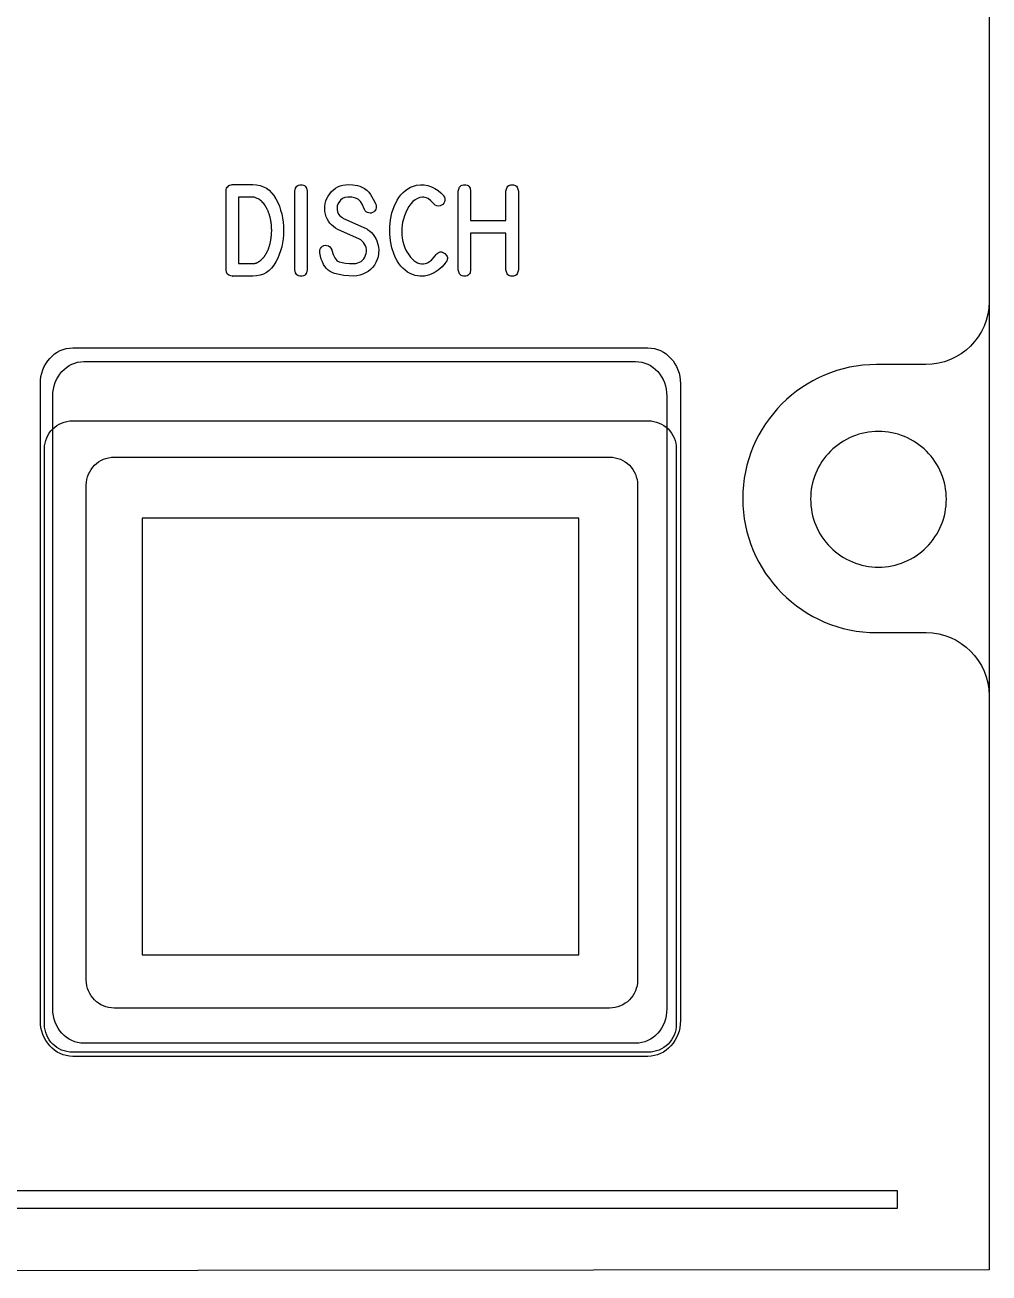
# Model space of a CAD drawing. Extents: x 27 to 704, y 10 to 614.
# Drawn here: x 668.92 to 704.25, y 181.49 to 227.25 of the extents above; entities that cross this region are included whole.
import ezdxf

# ---------------------------------------------------------------- set-up
doc = ezdxf.new("R2010")
doc.units = 0
for name, color, linetype in [('_BACKPANEL', 5, 'CONTINUOUS'), ('_ENGRAVING', 105, 'CONTINUOUS'), ('_LABELS', 30, 'CONTINUOUS'), ('_TOPLAYER', 1, 'CONTINUOUS')]:
    doc.layers.add(name, color=color, linetype=linetype)

msp = doc.modelspace()

# ---------------------------------------------------------------- linework, layer by layer
at = {"layer": '_BACKPANEL'}
for points in [[(704.25, 184.12), (704.25, 181.607), (559.25, 181.485), (559.25, 181.543), (559.25, 201.992), (559.25, 215.381), (559.25, 268.938), (559.25, 295.716), (559.25, 309.105), (704.25, 309.105), (704.25, 295.716), (704.25, 268.938), (704.25, 215.381), (704.25, 201.992)], [(670.667, 212.733), (691.763, 212.733), (691.868, 212.728), (691.97, 212.712), (692.069, 212.687), (692.163, 212.652), (692.253, 212.609), (692.338, 212.558), (692.417, 212.499), (692.49, 212.433), (692.556, 212.36), (692.615, 212.281), (692.666, 212.196), (692.709, 212.106), (692.744, 212.012), (692.769, 211.913), (692.785, 211.811), (692.79, 211.705), (692.79, 190.61), (692.785, 190.505), (692.769, 190.403), (692.744, 190.304), (692.709, 190.21), (692.666, 190.12), (692.615, 190.035), (692.556, 189.956), (692.49, 189.883), (692.417, 189.817), (692.338, 189.758), (692.253, 189.707), (692.163, 189.663), (692.069, 189.629), (691.97, 189.604), (691.868, 189.588), (691.763, 189.583), (670.667, 189.583), (670.562, 189.588), (670.46, 189.604), (670.361, 189.629), (670.266, 189.663), (670.177, 189.707), (670.092, 189.758), (670.013, 189.817), (669.94, 189.883), (669.874, 189.956), (669.815, 190.035), (669.763, 190.12), (669.72, 190.21), (669.686, 190.304), (669.661, 190.403), (669.645, 190.505), (669.64, 190.61), (669.64, 211.705), (669.645, 211.811), (669.661, 211.913), (669.686, 212.012), (669.72, 212.106), (669.763, 212.196), (669.815, 212.281), (669.874, 212.36), (669.94, 212.433), (670.013, 212.499), (670.092, 212.558), (670.177, 212.609), (670.266, 212.652), (670.361, 212.687), (670.46, 212.712), (670.562, 212.728)]]:
    msp.add_lwpolyline(points, close=True, dxfattribs=at)
msp.add_lwpolyline([(700.2, 207.368, 0.414214), (702.688, 209.856, 0.414214), (700.2, 212.345, 0.414214), (697.712, 209.856, 0.414214)], format="xyb", close=True, dxfattribs=at)
at = {"layer": '_ENGRAVING'}
for points in [[(676.519, 221.392), (677.276, 221.392), (677.413, 221.384), (677.541, 221.359), (677.66, 221.318), (677.77, 221.261), (677.871, 221.187), (677.963, 221.097), (678.047, 220.99), (678.122, 220.867), (678.188, 220.735), (678.245, 220.599), (678.293, 220.46), (678.333, 220.317), (678.363, 220.171), (678.385, 220.022), (678.399, 219.87), (678.403, 219.714), (678.399, 219.558), (678.385, 219.406), (678.363, 219.257), (678.332, 219.111), (678.293, 218.969), (678.244, 218.829), (678.187, 218.693), (678.121, 218.561), (678.046, 218.438), (677.962, 218.331), (677.87, 218.241), (677.769, 218.167), (677.659, 218.11), (677.54, 218.069), (677.413, 218.045), (677.276, 218.036), (676.519, 218.036), (676.523, 218.036), (676.519, 218.036), (676.462, 218.046), (676.389, 218.076), (676.337, 218.122), (676.306, 218.187), (676.296, 218.269), (676.294, 218.269), (676.296, 221.162), (676.294, 221.176), (676.301, 221.219), (676.314, 221.259), (676.336, 221.295), (676.364, 221.329), (676.399, 221.356), (676.436, 221.376), (676.477, 221.388), (676.521, 221.392)], [(679.269, 218.263), (679.242, 218.161), (679.22, 218.122), (679.194, 218.089), (679.163, 218.064), (679.127, 218.046), (679.086, 218.036), (679.04, 218.032), (678.994, 218.036), (678.953, 218.047), (678.917, 218.065), (678.886, 218.09), (678.861, 218.123), (678.84, 218.162), (678.813, 218.263), (678.813, 221.159), (678.84, 221.26), (678.861, 221.3), (678.886, 221.333), (678.917, 221.358), (678.953, 221.376), (678.994, 221.387), (679.04, 221.391), (679.086, 221.388), (679.127, 221.377), (679.163, 221.359), (679.194, 221.333), (679.22, 221.301), (679.242, 221.261), (679.269, 221.159)], [(681.342, 219.822), (681.368, 219.811), (681.397, 219.796), (681.423, 219.781), (681.448, 219.766), (681.474, 219.75), (681.55, 219.694), (681.618, 219.633), (681.679, 219.567), (681.732, 219.496), (681.777, 219.42), (681.815, 219.338), (681.845, 219.252), (681.868, 219.16), (681.885, 219.011), (681.881, 218.857), (681.861, 218.748), (681.829, 218.643), (681.785, 218.542), (681.727, 218.445), (681.659, 218.356), (681.583, 218.277), (681.499, 218.21), (681.407, 218.153), (681.302, 218.104), (681.196, 218.069), (681.087, 218.048), (680.977, 218.041), (680.793, 218.047), (680.613, 218.066), (680.437, 218.096), (680.266, 218.139), (680.184, 218.168), (680.108, 218.208), (680.039, 218.258), (679.975, 218.318), (679.918, 218.388), (679.866, 218.469), (679.821, 218.56), (679.782, 218.661), (679.753, 218.772), (679.73, 218.887), (679.725, 218.944), (679.733, 218.998), (679.753, 219.048), (679.787, 219.095), (679.83, 219.133), (679.878, 219.157), (679.931, 219.167), (679.989, 219.164), (680.048, 219.144), (680.097, 219.11), (680.136, 219.063), (680.166, 219.003), (680.171, 218.988), (680.216, 218.828), (680.277, 218.704), (680.312, 218.656), (680.351, 218.616), (680.394, 218.586), (680.44, 218.564), (680.545, 218.534), (680.669, 218.514), (680.812, 218.503), (680.974, 218.502), (681.05, 218.506), (681.119, 218.521), (681.183, 218.544), (681.24, 218.577), (681.291, 218.619), (681.336, 218.671), (681.374, 218.733), (681.407, 218.803), (681.427, 218.871), (681.436, 218.94), (681.435, 219.011), (681.423, 219.083), (681.401, 219.152), (681.37, 219.215), (681.331, 219.273), (681.283, 219.324), (681.229, 219.364), (681.161, 219.401), (680.417, 219.734), (680.392, 219.747), (680.306, 219.799), (680.227, 219.855), (680.158, 219.918), (680.097, 219.985), (680.044, 220.057), (680.001, 220.135), (679.966, 220.218), (679.939, 220.306), (679.918, 220.409), (679.908, 220.51), (679.91, 220.608), (679.923, 220.703), (679.947, 220.796), (679.983, 220.886), (680.031, 220.974), (680.09, 221.058), (680.157, 221.137), (680.229, 221.204), (680.306, 221.262), (680.388, 221.308), (680.475, 221.345), (680.567, 221.371), (680.665, 221.387), (680.767, 221.392), (680.944, 221.387), (681.111, 221.355), (681.192, 221.334), (681.273, 221.302), (681.368, 221.249), (681.452, 221.187), (681.524, 221.116), (681.583, 221.036), (681.686, 220.861), (681.778, 220.671), (681.792, 220.628), (681.797, 220.552), (681.776, 220.482), (681.736, 220.42), (681.702, 220.391), (681.659, 220.366), (681.615, 220.351), (681.568, 220.348), (681.519, 220.355), (681.472, 220.371), (681.431, 220.399), (681.396, 220.437), (681.366, 220.486), (681.277, 220.68), (681.22, 220.771), (681.145, 220.845), (681.076, 220.883), (681.003, 220.91), (680.899, 220.928), (680.751, 220.933), (680.649, 220.92), (680.561, 220.884), (680.485, 220.825), (680.421, 220.743), (680.389, 220.681), (680.368, 220.616), (680.36, 220.548), (680.364, 220.476), (680.382, 220.39), (680.417, 220.315), (680.466, 220.249), (680.531, 220.194), (680.545, 220.183), (680.563, 220.173), (680.58, 220.165), (680.6, 220.156)], [(684.354, 218.561), (684.339, 218.539), (684.331, 218.528), (684.325, 218.518), (684.206, 218.377), (684.07, 218.259), (683.917, 218.162), (683.747, 218.086), (683.658, 218.059), (683.569, 218.041), (683.481, 218.033), (683.392, 218.034), (683.304, 218.044), (683.217, 218.064), (683.129, 218.094), (683.043, 218.133), (682.945, 218.189), (682.854, 218.253), (682.77, 218.327), (682.693, 218.409), (682.622, 218.5), (682.558, 218.601), (682.501, 218.71), (682.45, 218.828), (682.369, 219.075), (682.315, 219.327), (682.288, 219.584), (682.288, 219.846), (682.315, 220.105), (682.37, 220.353), (682.452, 220.59), (682.561, 220.817), (682.626, 220.922), (682.698, 221.017), (682.778, 221.102), (682.864, 221.176), (682.957, 221.24), (683.056, 221.294), (683.163, 221.337), (683.277, 221.37), (683.412, 221.391), (683.547, 221.389), (683.681, 221.364), (683.816, 221.317), (683.944, 221.253), (684.06, 221.177), (684.164, 221.089), (684.256, 220.989), (684.264, 220.977), (684.294, 220.927), (684.308, 220.874), (684.309, 220.819), (684.294, 220.762), (684.268, 220.709), (684.233, 220.667), (684.189, 220.635), (684.135, 220.615), (684.075, 220.608), (684.016, 220.618), (683.961, 220.645), (683.907, 220.691), (683.8, 220.802), (683.696, 220.88), (683.593, 220.925), (683.543, 220.935), (683.492, 220.936), (683.395, 220.922), (683.304, 220.89), (683.217, 220.839), (683.136, 220.769), (683.06, 220.685), (682.991, 220.59), (682.929, 220.484), (682.874, 220.366), (682.827, 220.245), (682.789, 220.128), (682.762, 220.015), (682.745, 219.906), (682.735, 219.786), (682.732, 219.666), (682.738, 219.546), (682.751, 219.425), (682.773, 219.306), (682.804, 219.19), (682.846, 219.079), (682.896, 218.97), (682.999, 218.801), (683.055, 218.729), (683.114, 218.667), (683.177, 218.612), (683.242, 218.567), (683.311, 218.53), (683.382, 218.503), (683.456, 218.486), (683.528, 218.485), (683.6, 218.499), (683.672, 218.527), (683.744, 218.57), (683.815, 218.628), (683.885, 218.701), (683.955, 218.788), (683.986, 218.831), (684.024, 218.869), (684.062, 218.897), (684.102, 218.916), (684.141, 218.925), (684.181, 218.925), (684.222, 218.915), (684.263, 218.895), (684.305, 218.866), (684.371, 218.796), (684.39, 218.76), (684.401, 218.722), (684.403, 218.684), (684.395, 218.644), (684.379, 218.603)], [(684.802, 218.263), (684.802, 221.159), (684.83, 221.262), (684.851, 221.302), (684.878, 221.335), (684.91, 221.36), (684.947, 221.378), (684.989, 221.388), (685.037, 221.391), (685.084, 221.386), (685.126, 221.375), (685.162, 221.356), (685.192, 221.331), (685.216, 221.298), (685.235, 221.259), (685.255, 221.159), (685.255, 220.076), (686.549, 220.076), (686.549, 221.159), (686.576, 221.26), (686.597, 221.3), (686.623, 221.333), (686.654, 221.358), (686.69, 221.376), (686.731, 221.387), (686.777, 221.391), (686.822, 221.388), (686.863, 221.377), (686.9, 221.359), (686.931, 221.333), (686.957, 221.301), (686.978, 221.261), (687.006, 221.159), (687.006, 218.263), (686.978, 218.161), (686.957, 218.122), (686.931, 218.089), (686.9, 218.064), (686.863, 218.046), (686.822, 218.036), (686.777, 218.032), (686.731, 218.036), (686.69, 218.047), (686.654, 218.065), (686.623, 218.09), (686.597, 218.123), (686.576, 218.162), (686.549, 218.263), (686.549, 219.611), (685.255, 219.611), (685.255, 218.263), (685.235, 218.163), (685.216, 218.124), (685.192, 218.092), (685.162, 218.067), (685.126, 218.049), (685.084, 218.037), (685.037, 218.033), (684.989, 218.036), (684.947, 218.046), (684.91, 218.064), (684.878, 218.089), (684.851, 218.121), (684.83, 218.161)], [(677.276, 218.498), (677.283, 218.498), (677.291, 218.498), (677.296, 218.499), (677.304, 218.5), (677.311, 218.501), (677.32, 218.502), (677.326, 218.503), (677.334, 218.503), (677.341, 218.504), (677.349, 218.505), (677.362, 218.508), (677.368, 218.511), (677.376, 218.515), (677.383, 218.516), (677.392, 218.518), (677.399, 218.52), (677.407, 218.523), (677.421, 218.53), (677.437, 218.536), (677.444, 218.539), (677.452, 218.543), (677.464, 218.551), (677.48, 218.559), (677.487, 218.563), (677.495, 218.569), (677.509, 218.579), (677.517, 218.583), (677.525, 218.589), (677.532, 218.593), (677.54, 218.6), (677.546, 218.604), (677.554, 218.61), (677.57, 218.623), (677.583, 218.636), (677.59, 218.643), (677.598, 218.651), (677.604, 218.657), (677.612, 218.666), (677.627, 218.679), (677.633, 218.685), (677.641, 218.693), (677.648, 218.701), (677.656, 218.71), (677.668, 218.726), (677.683, 218.744), (677.696, 218.762), (677.702, 218.771), (677.71, 218.78), (677.716, 218.79), (677.723, 218.8), (677.729, 218.811), (677.736, 218.821), (677.749, 218.841), (677.754, 218.851), (677.762, 218.862), (677.767, 218.873), (677.775, 218.883), (677.784, 218.905), (677.79, 218.916), (677.797, 218.929), (677.803, 218.94), (677.81, 218.952), (677.814, 218.964), (677.82, 218.977), (677.831, 219.001), (677.842, 219.028), (677.846, 219.04), (677.852, 219.054), (677.856, 219.067), (677.861, 219.082), (677.869, 219.108), (677.873, 219.121), (677.879, 219.136), (677.887, 219.164), (677.897, 219.191), (677.899, 219.205), (677.903, 219.221), (677.906, 219.235), (677.911, 219.25), (677.914, 219.263), (677.918, 219.278), (677.922, 219.309), (677.925, 219.323), (677.929, 219.339), (677.93, 219.353), (677.934, 219.368), (677.938, 219.4), (677.941, 219.414), (677.945, 219.431), (677.948, 219.462), (677.949, 219.476), (677.951, 219.493), (677.955, 219.524), (677.956, 219.555), (677.958, 219.588), (677.959, 219.619), (677.96, 219.635), (677.963, 219.652), (677.963, 219.666), (677.964, 219.683), (677.964, 219.698), (677.964, 219.714), (677.964, 219.73), (677.964, 219.745), (677.963, 219.761), (677.963, 219.778), (677.963, 219.793), (677.963, 219.809), (677.959, 219.842), (677.958, 219.871), (677.955, 219.906), (677.953, 219.935), (677.95, 219.966), (677.947, 219.981), (677.947, 219.998), (677.94, 220.029), (677.937, 220.043), (677.935, 220.058), (677.93, 220.089), (677.926, 220.12), (677.918, 220.15), (677.913, 220.178), (677.908, 220.192), (677.905, 220.207), (677.9, 220.221), (677.897, 220.237), (677.889, 220.265), (677.881, 220.292), (677.875, 220.305), (677.871, 220.319), (677.861, 220.346), (677.852, 220.373), (677.846, 220.385), (677.842, 220.399), (677.836, 220.41), (677.831, 220.423), (677.82, 220.448), (677.81, 220.471), (677.799, 220.496), (677.792, 220.506), (677.787, 220.517), (677.775, 220.54), (677.762, 220.561), (677.754, 220.572), (677.749, 220.582), (677.736, 220.602), (677.73, 220.612), (677.725, 220.622), (677.697, 220.659), (677.672, 220.695), (677.643, 220.728), (677.614, 220.759), (677.587, 220.787), (677.556, 220.812), (677.525, 220.836), (677.495, 220.858), (677.466, 220.876), (677.437, 220.89), (677.407, 220.902), (677.376, 220.913), (677.362, 220.917), (677.349, 220.923), (677.32, 220.928), (677.291, 220.93), (677.283, 220.93), (677.276, 220.93), (676.746, 220.93), (676.746, 218.498)], [(670.677, 215.408), (691.753, 215.408), (691.875, 215.401), (691.993, 215.381), (692.107, 215.349), (692.217, 215.305), (692.321, 215.249), (692.419, 215.183), (692.511, 215.108), (692.595, 215.023), (692.672, 214.929), (692.74, 214.828), (692.8, 214.719), (692.85, 214.604), (692.89, 214.482), (692.919, 214.356), (692.937, 214.225), (692.943, 214.089), (692.943, 190.748), (692.937, 190.613), (692.919, 190.482), (692.89, 190.355), (692.85, 190.234), (692.8, 190.119), (692.74, 190.01), (692.672, 189.908), (692.595, 189.815), (692.511, 189.73), (692.419, 189.654), (692.321, 189.588), (692.217, 189.533), (692.107, 189.489), (691.993, 189.456), (691.875, 189.436), (691.753, 189.43), (670.677, 189.43), (670.555, 189.436), (670.437, 189.456), (670.322, 189.489), (670.213, 189.533), (670.109, 189.588), (670.011, 189.654), (669.919, 189.73), (669.834, 189.815), (669.758, 189.908), (669.689, 190.01), (669.63, 190.119), (669.58, 190.234), (669.54, 190.355), (669.511, 190.482), (669.493, 190.613), (669.487, 190.748), (669.487, 214.089), (669.493, 214.225), (669.511, 214.356), (669.54, 214.482), (669.58, 214.604), (669.63, 214.719), (669.689, 214.828), (669.758, 214.929), (669.834, 215.023), (669.919, 215.108), (670.011, 215.183), (670.109, 215.249), (670.213, 215.305), (670.322, 215.349), (670.437, 215.381), (670.555, 215.401)], [(671.085, 214.908), (691.301, 214.908), (691.418, 214.901), (691.532, 214.882), (691.641, 214.851), (691.746, 214.808), (691.846, 214.755), (691.94, 214.692), (692.028, 214.619), (692.109, 214.537), (692.183, 214.447), (692.249, 214.349), (692.306, 214.245), (692.354, 214.134), (692.392, 214.017), (692.42, 213.895), (692.437, 213.769), (692.443, 213.639), (692.443, 191.177), (692.437, 191.047), (692.42, 190.92), (692.392, 190.799), (692.354, 190.682), (692.306, 190.571), (692.249, 190.466), (692.183, 190.369), (692.109, 190.279), (692.028, 190.197), (691.94, 190.124), (691.846, 190.061), (691.746, 190.007), (691.641, 189.965), (691.532, 189.934), (691.418, 189.914), (691.301, 189.908), (671.085, 189.908), (670.968, 189.914), (670.854, 189.934), (670.745, 189.965), (670.64, 190.007), (670.54, 190.061), (670.446, 190.124), (670.358, 190.197), (670.277, 190.279), (670.203, 190.369), (670.138, 190.466), (670.081, 190.571), (670.033, 190.682), (669.994, 190.799), (669.966, 190.92), (669.949, 191.047), (669.943, 191.177), (669.943, 213.639), (669.949, 213.769), (669.966, 213.895), (669.994, 214.017), (670.033, 214.134), (670.081, 214.245), (670.138, 214.349), (670.203, 214.447), (670.277, 214.537), (670.358, 214.619), (670.446, 214.692), (670.54, 214.755), (670.64, 214.808), (670.745, 214.851), (670.854, 214.882), (670.968, 214.901)], [(565.08, 183.867), (700.897, 183.867), (700.897, 184.504), (565.08, 184.504)]]:
    msp.add_lwpolyline(points, close=True, dxfattribs=at)
at = {"layer": '_LABELS'}
msp.add_lwpolyline([(689.215, 193.157), (689.215, 209.159), (673.215, 209.159), (673.215, 193.157)], close=True, dxfattribs=at)
at = {"layer": '_TOPLAYER'}
msp.add_lwpolyline([(704.25, 288.382), (704.25, 218.717), (704.25, 218.717), (704.25, 217.104), (704.238, 216.868), (704.203, 216.639), (704.146, 216.417), (704.068, 216.205), (703.97, 216.004), (703.854, 215.813), (703.721, 215.636), (703.571, 215.472), (703.407, 215.323), (703.228, 215.19), (703.038, 215.074), (702.835, 214.977), (702.622, 214.9), (702.4, 214.843), (702.17, 214.808), (701.933, 214.796), (700.132, 214.796), (699.88, 214.789), (699.631, 214.77), (699.385, 214.739), (699.143, 214.695), (698.906, 214.64), (698.673, 214.573), (698.445, 214.496), (698.223, 214.407), (698.005, 214.309), (697.794, 214.2), (697.588, 214.081), (697.389, 213.952), (697.197, 213.815), (697.012, 213.669), (696.834, 213.514), (696.663, 213.351), (696.501, 213.18), (696.347, 213.001), (696.201, 212.815), (696.064, 212.622), (695.937, 212.423), (695.818, 212.217), (695.71, 212.005), (695.612, 211.788), (695.524, 211.565), (695.447, 211.337), (695.381, 211.104), (695.326, 210.867), (695.283, 210.626), (695.252, 210.381), (695.233, 210.132), (695.226, 209.881), (695.233, 209.629), (695.252, 209.381), (695.283, 209.136), (695.326, 208.895), (695.381, 208.658), (695.447, 208.425), (695.524, 208.197), (695.612, 207.974), (695.71, 207.757), (695.818, 207.545), (695.937, 207.339), (696.064, 207.14), (696.201, 206.947), (696.347, 206.761), (696.501, 206.583), (696.663, 206.412), (696.834, 206.249), (697.012, 206.094), (697.197, 205.948), (697.389, 205.81), (697.588, 205.682), (697.794, 205.563), (698.005, 205.454), (698.223, 205.356), (698.445, 205.267), (698.673, 205.19), (698.906, 205.123), (699.143, 205.068), (699.385, 205.024), (699.631, 204.993), (699.88, 204.974), (700.132, 204.967), (701.944, 204.967), (702.18, 204.954), (702.41, 204.919), (702.631, 204.861), (702.843, 204.783), (703.044, 204.685), (703.234, 204.569), (703.412, 204.436), (703.575, 204.287), (703.724, 204.124), (703.857, 203.946), (703.972, 203.756), (704.069, 203.555), (704.146, 203.343), (704.203, 203.123), (704.238, 202.894), (704.25, 202.659), (704.25, 187.212), (704.25, 181.607), (559.25, 181.485)], dxfattribs=at)
msp.add_lwpolyline([(672.197, 211.401), (690.347, 211.401), (690.452, 211.396), (690.554, 211.381), (690.652, 211.355), (690.747, 211.321), (690.836, 211.278), (690.921, 211.227), (691, 211.168), (691.073, 211.102), (691.139, 211.029), (691.198, 210.95), (691.249, 210.866), (691.292, 210.776), (691.326, 210.682), (691.351, 210.583), (691.367, 210.481), (691.372, 210.376), (691.372, 192.227), (691.367, 192.122), (691.351, 192.02), (691.326, 191.921), (691.292, 191.827), (691.249, 191.737), (691.198, 191.653), (691.139, 191.574), (691.073, 191.501), (691, 191.435), (690.921, 191.376), (690.836, 191.325), (690.747, 191.282), (690.652, 191.247), (690.554, 191.222), (690.452, 191.207), (690.347, 191.201), (672.197, 191.201), (672.092, 191.207), (671.99, 191.222), (671.892, 191.247), (671.798, 191.282), (671.708, 191.325), (671.623, 191.376), (671.545, 191.435), (671.472, 191.501), (671.406, 191.574), (671.347, 191.653), (671.296, 191.737), (671.252, 191.827), (671.218, 191.921), (671.193, 192.02), (671.177, 192.122), (671.172, 192.227), (671.172, 210.376), (671.177, 210.481), (671.193, 210.583), (671.218, 210.682), (671.252, 210.776), (671.296, 210.866), (671.347, 210.95), (671.406, 211.029), (671.472, 211.102), (671.545, 211.168), (671.623, 211.227), (671.708, 211.278), (671.798, 211.321), (671.892, 211.355), (671.99, 211.381), (672.092, 211.396)], close=True, dxfattribs=at)

doc.saveas('drawing.dxf')
